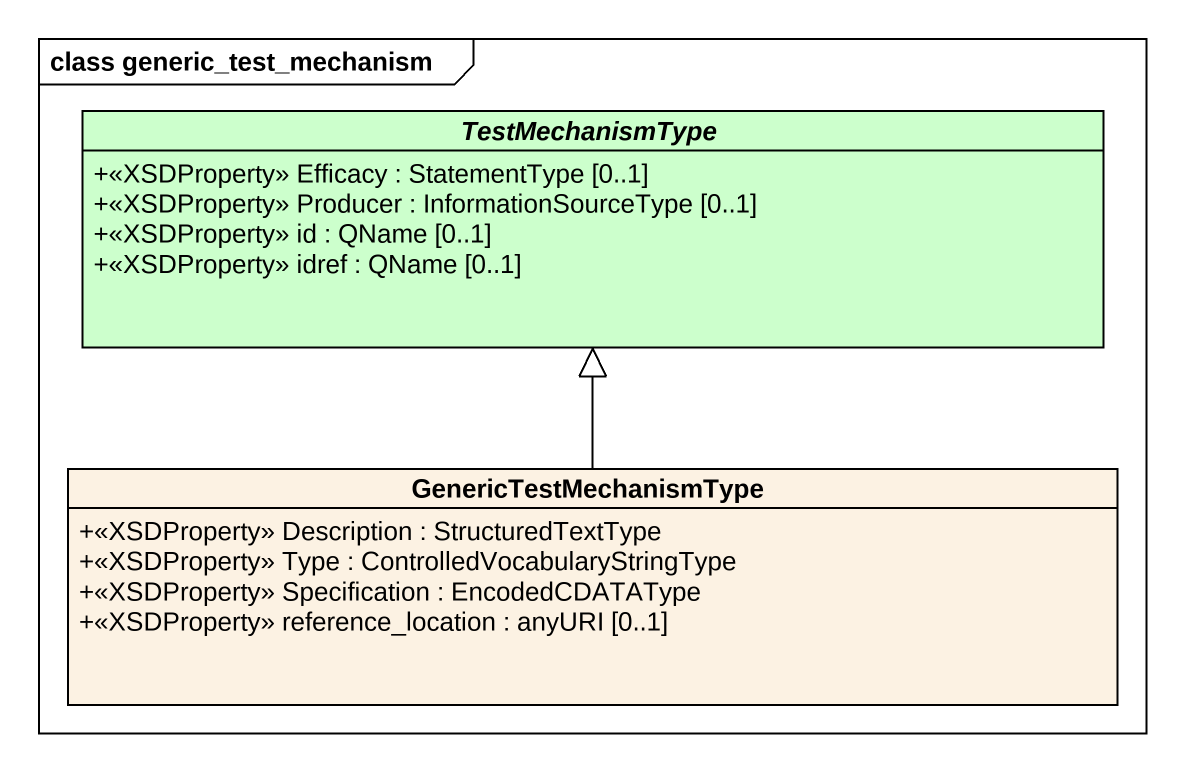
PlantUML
@startuml
mainframe class generic_test_mechanism
hide circle
hide empty members
skinparam classAttributeIconSize 0
abstract class TestMechanismType #CCFFCC {
  +<<XSDProperty>> Efficacy : StatementType [0..1]
  +<<XSDProperty>> Producer : InformationSourceType [0..1]
  +<<XSDProperty>> id : QName [0..1]
  +<<XSDProperty>> idref : QName [0..1]
}
class GenericTestMechanismType {
  +<<XSDProperty>> Description : StructuredTextType
  +<<XSDProperty>> Type : ControlledVocabularyStringType
  +<<XSDProperty>> Specification : EncodedCDATAType
  +<<XSDProperty>> reference_location : anyURI [0..1]
}
GenericTestMechanismType -up-|> TestMechanismType
@enduml
